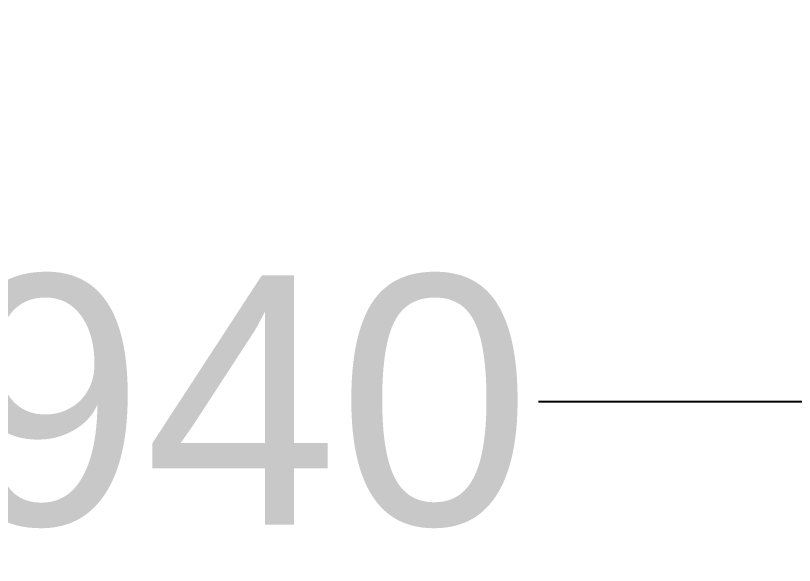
# Model space of a CAD drawing. Header units: millimetres. Extents: x -71832 to -66467, y 2511 to 5495.
# Drawn here: x -70238.7 to -70051, y 2603.2 to 2735.6 of the extents above; entities that cross this region are included whole.
import ezdxf

# ---------------------------------------------------------------- set-up
doc = ezdxf.new("R2010")
doc.units = ezdxf.units.MM
doc.styles.get("Standard").update_dxf_attribs({"font": 'arial.ttf'})
doc.dimstyles.new('ISO-25', dxfattribs={"dimtxt": 2.5, "dimasz": 2.5, "dimexe": 1.25, "dimexo": 0.625, "dimtad": 1, "dimtxsty": 'Standard', "dimcen": 2.5, "dimadec": 0, "dimazin": 0, "dimtfac": 1, "dimtmove": 0, "dimatfit": 3, "dimfxl": 1, "dimarcsym": 0})

# ---------------------------------------------------------------- blocks, each defined once
blk = doc.blocks.new('*D42')
at = {"color": 0, "lineweight": -2, "transparency": 16777216}
for p, q in [((-71677.76, 2861.37), (-71677.76, 2641.33)), ((-68737.59, 2861.37), (-68737.59, 2641.33)), ((-71675.26, 2642.58), (-70302.67, 2642.58)), ((-68740.09, 2642.58), (-70112.67, 2642.58))]:
    blk.add_line(p, q, dxfattribs=at)
at = {"color": 0, "transparency": 16777216}
for points in [[(-71675.26, 2643), (-71675.26, 2642.16), (-71677.76, 2642.58)], [(-68740.09, 2643), (-68740.09, 2642.16), (-68737.59, 2642.58)]]:
    blk.add_solid(points, dxfattribs=at)
at = {"layer": 'Defpoints', "color": 0, "transparency": 16777216}
for p in [(-71677.76, 2862), (-68737.59, 2862), (-71677.76, 2642.58)]:
    blk.add_point(p, dxfattribs=at)
at = {"color": 0, "transparency": 16777216, "insert": (-70207.67, 2642.58), "char_height": 60, "attachment_point": 5}
blk.add_mtext('2940', dxfattribs=at)

msp = doc.modelspace()

# ---------------------------------------------------------------- dimensions: what is measured, and where the dimension line sits
dim = msp.add_linear_dim(base=(-71677.76, 2642.58), p1=(-68737.59, 2862), p2=(-71677.76, 2862), angle=180, dimstyle='ISO-25', override={"dimtxt": 60, "dimgap": 5, "dimtad": 0, "dimdec": 0})
dim.commit()
dim.dimension.update_dxf_attribs({"geometry": '*D42', "text_midpoint": (-70207.67, 2642.58)})

doc.saveas('drawing.dxf')
